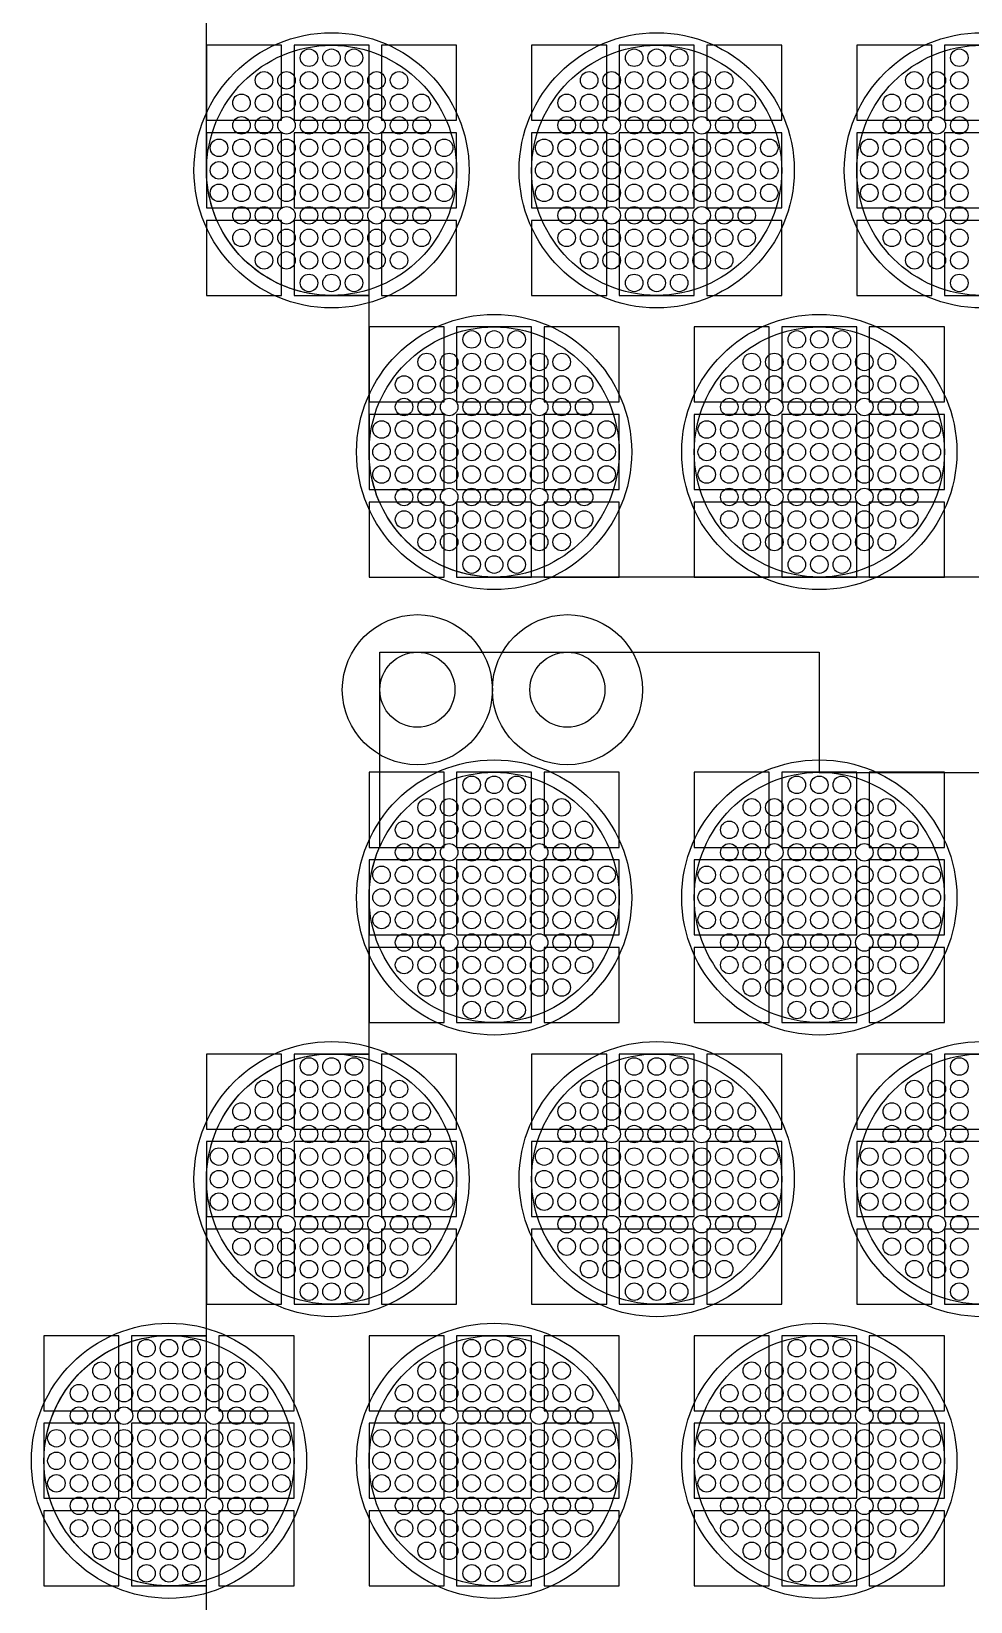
# Model space of a CAD drawing. Extents: x -49 to 54, y -38 to 38.
# Drawn here: x -43.96 to -40.21, y -5.28 to 1 of the extents above; entities that cross this region are included whole.
import ezdxf

# ---------------------------------------------------------------- set-up
doc = ezdxf.new("R2010")
doc.units = 0
for name, color, linetype in [('ADHESIVE_VIA_OPENINGS', 30, 'CONTINUOUS'), ('BACK_LAYER', 5, 'CONTINUOUS'), ('COND_LAYER_LOWER_ELECTRODE', 6, 'CONTINUOUS'), ('CONDUCTIVE_LAYER_BACK_LAYER', 2, 'CONTINUOUS'), ('EMITTER', 3, 'CONTINUOUS'), ('LOWER_ELECTRODE', 1, 'CONTINUOUS'), ('SUBSTRATE_VIA', 4, 'CONTINUOUS')]:
    doc.layers.add(name, color=color, linetype=linetype)

msp = doc.modelspace()

# ---------------------------------------------------------------- linework, layer by layer
at = {"layer": 'ADHESIVE_VIA_OPENINGS'}
for centre in [(-42.4209, -1.6308), (-41.8209, -1.6308)]:
    msp.add_circle(centre, 0.3, dxfattribs=at)
at = {"layer": 'BACK_LAYER'}
for points in [[(-43.2639, 0.6451), (-42.9639, 0.6451), (-42.9639, 0.9451), (-43.2639, 0.9451)], [(-42.9139, 0.6451), (-42.6139, 0.6451), (-42.6139, 0.9451), (-42.9139, 0.9451)], [(-42.5639, 0.6451), (-42.2639, 0.6451), (-42.2639, 0.9451), (-42.5639, 0.9451)], [(-41.9639, 0.6451), (-41.6639, 0.6451), (-41.6639, 0.9451), (-41.9639, 0.9451)], [(-41.6139, 0.6451), (-41.3139, 0.6451), (-41.3139, 0.9451), (-41.6139, 0.9451)], [(-41.2639, 0.6451), (-40.9639, 0.6451), (-40.9639, 0.9451), (-41.2639, 0.9451)], [(-40.6639, 0.6451), (-40.3639, 0.6451), (-40.3639, 0.9451), (-40.6639, 0.9451)], [(-40.3139, 0.6451), (-40.0139, 0.6451), (-40.0139, 0.9451), (-40.3139, 0.9451)], [(-43.2639, 0.2951), (-42.9639, 0.2951), (-42.9639, 0.5951), (-43.2639, 0.5951)], [(-42.9139, 0.2951), (-42.6139, 0.2951), (-42.6139, 0.5951), (-42.9139, 0.5951)], [(-42.5639, 0.2951), (-42.2639, 0.2951), (-42.2639, 0.5951), (-42.5639, 0.5951)], [(-41.9639, 0.2951), (-41.6639, 0.2951), (-41.6639, 0.5951), (-41.9639, 0.5951)], [(-41.6139, 0.2951), (-41.3139, 0.2951), (-41.3139, 0.5951), (-41.6139, 0.5951)], [(-41.2639, 0.2951), (-40.9639, 0.2951), (-40.9639, 0.5951), (-41.2639, 0.5951)], [(-40.6639, 0.2951), (-40.3639, 0.2951), (-40.3639, 0.5951), (-40.6639, 0.5951)], [(-40.3139, 0.2951), (-40.0139, 0.2951), (-40.0139, 0.5951), (-40.3139, 0.5951)], [(-43.2639, -0.0549), (-42.9639, -0.0549), (-42.9639, 0.2451), (-43.2639, 0.2451)], [(-42.9139, -0.0549), (-42.6139, -0.0549), (-42.6139, 0.2451), (-42.9139, 0.2451)], [(-42.5639, -0.0549), (-42.2639, -0.0549), (-42.2639, 0.2451), (-42.5639, 0.2451)], [(-41.9639, -0.0549), (-41.6639, -0.0549), (-41.6639, 0.2451), (-41.9639, 0.2451)], [(-41.6139, -0.0549), (-41.3139, -0.0549), (-41.3139, 0.2451), (-41.6139, 0.2451)], [(-41.2639, -0.0549), (-40.9639, -0.0549), (-40.9639, 0.2451), (-41.2639, 0.2451)], [(-40.6639, -0.0549), (-40.3639, -0.0549), (-40.3639, 0.2451), (-40.6639, 0.2451)], [(-40.3139, -0.0549), (-40.0139, -0.0549), (-40.0139, 0.2451), (-40.3139, 0.2451)], [(-42.6139, -0.4807), (-42.3139, -0.4807), (-42.3139, -0.1807), (-42.6139, -0.1807)], [(-42.2639, -0.4807), (-41.9639, -0.4807), (-41.9639, -0.1807), (-42.2639, -0.1807)], [(-41.9139, -0.4807), (-41.6139, -0.4807), (-41.6139, -0.1807), (-41.9139, -0.1807)], [(-41.3139, -0.4807), (-41.0139, -0.4807), (-41.0139, -0.1807), (-41.3139, -0.1807)], [(-40.9639, -0.4807), (-40.6639, -0.4807), (-40.6639, -0.1807), (-40.9639, -0.1807)], [(-40.6139, -0.4807), (-40.3139, -0.4807), (-40.3139, -0.1807), (-40.6139, -0.1807)], [(-42.6139, -0.8307), (-42.3139, -0.8307), (-42.3139, -0.5307), (-42.6139, -0.5307)], [(-42.2639, -0.8307), (-41.9639, -0.8307), (-41.9639, -0.5307), (-42.2639, -0.5307)], [(-41.9139, -0.8307), (-41.6139, -0.8307), (-41.6139, -0.5307), (-41.9139, -0.5307)], [(-41.3139, -0.8307), (-41.0139, -0.8307), (-41.0139, -0.5307), (-41.3139, -0.5307)], [(-40.9639, -0.8307), (-40.6639, -0.8307), (-40.6639, -0.5307), (-40.9639, -0.5307)], [(-40.6139, -0.8307), (-40.3139, -0.8307), (-40.3139, -0.5307), (-40.6139, -0.5307)], [(-42.6139, -1.1807), (-42.3139, -1.1807), (-42.3139, -0.8807), (-42.6139, -0.8807)], [(-42.2639, -1.1807), (-41.9639, -1.1807), (-41.9639, -0.8807), (-42.2639, -0.8807)], [(-41.9139, -1.1807), (-41.6139, -1.1807), (-41.6139, -0.8807), (-41.9139, -0.8807)], [(-41.3139, -1.1807), (-41.0139, -1.1807), (-41.0139, -0.8807), (-41.3139, -0.8807)], [(-40.9639, -1.1807), (-40.6639, -1.1807), (-40.6639, -0.8807), (-40.9639, -0.8807)], [(-40.6139, -1.1807), (-40.3139, -1.1807), (-40.3139, -0.8807), (-40.6139, -0.8807)], [(-42.6139, -2.2611), (-42.3139, -2.2611), (-42.3139, -1.9611), (-42.6139, -1.9611)], [(-42.2639, -2.2611), (-41.9639, -2.2611), (-41.9639, -1.9611), (-42.2639, -1.9611)], [(-41.9139, -2.2611), (-41.6139, -2.2611), (-41.6139, -1.9611), (-41.9139, -1.9611)], [(-41.3139, -2.2611), (-41.0139, -2.2611), (-41.0139, -1.9611), (-41.3139, -1.9611)], [(-40.9639, -2.2611), (-40.6639, -2.2611), (-40.6639, -1.9611), (-40.9639, -1.9611)], [(-40.6139, -2.2611), (-40.3139, -2.2611), (-40.3139, -1.9611), (-40.6139, -1.9611)], [(-42.6139, -2.6111), (-42.3139, -2.6111), (-42.3139, -2.3111), (-42.6139, -2.3111)], [(-42.2639, -2.6111), (-41.9639, -2.6111), (-41.9639, -2.3111), (-42.2639, -2.3111)], [(-41.9139, -2.6111), (-41.6139, -2.6111), (-41.6139, -2.3111), (-41.9139, -2.3111)], [(-41.3139, -2.6111), (-41.0139, -2.6111), (-41.0139, -2.3111), (-41.3139, -2.3111)], [(-40.9639, -2.6111), (-40.6639, -2.6111), (-40.6639, -2.3111), (-40.9639, -2.3111)], [(-40.6139, -2.6111), (-40.3139, -2.6111), (-40.3139, -2.3111), (-40.6139, -2.3111)], [(-42.6139, -2.9611), (-42.3139, -2.9611), (-42.3139, -2.6611), (-42.6139, -2.6611)], [(-42.2639, -2.9611), (-41.9639, -2.9611), (-41.9639, -2.6611), (-42.2639, -2.6611)], [(-41.9139, -2.9611), (-41.6139, -2.9611), (-41.6139, -2.6611), (-41.9139, -2.6611)], [(-41.3139, -2.9611), (-41.0139, -2.9611), (-41.0139, -2.6611), (-41.3139, -2.6611)], [(-40.9639, -2.9611), (-40.6639, -2.9611), (-40.6639, -2.6611), (-40.9639, -2.6611)], [(-40.6139, -2.9611), (-40.3139, -2.9611), (-40.3139, -2.6611), (-40.6139, -2.6611)], [(-43.2639, -3.387), (-42.9639, -3.387), (-42.9639, -3.087), (-43.2639, -3.087)], [(-42.9139, -3.387), (-42.6139, -3.387), (-42.6139, -3.087), (-42.9139, -3.087)], [(-42.5639, -3.387), (-42.2639, -3.387), (-42.2639, -3.087), (-42.5639, -3.087)], [(-41.9639, -3.387), (-41.6639, -3.387), (-41.6639, -3.087), (-41.9639, -3.087)], [(-41.6139, -3.387), (-41.3139, -3.387), (-41.3139, -3.087), (-41.6139, -3.087)], [(-41.2639, -3.387), (-40.9639, -3.387), (-40.9639, -3.087), (-41.2639, -3.087)], [(-40.6639, -3.387), (-40.3639, -3.387), (-40.3639, -3.087), (-40.6639, -3.087)], [(-40.3139, -3.387), (-40.0139, -3.387), (-40.0139, -3.087), (-40.3139, -3.087)], [(-43.2639, -3.737), (-42.9639, -3.737), (-42.9639, -3.437), (-43.2639, -3.437)], [(-42.9139, -3.737), (-42.6139, -3.737), (-42.6139, -3.437), (-42.9139, -3.437)], [(-42.5639, -3.737), (-42.2639, -3.737), (-42.2639, -3.437), (-42.5639, -3.437)], [(-41.9639, -3.737), (-41.6639, -3.737), (-41.6639, -3.437), (-41.9639, -3.437)], [(-41.6139, -3.737), (-41.3139, -3.737), (-41.3139, -3.437), (-41.6139, -3.437)], [(-41.2639, -3.737), (-40.9639, -3.737), (-40.9639, -3.437), (-41.2639, -3.437)], [(-40.6639, -3.737), (-40.3639, -3.737), (-40.3639, -3.437), (-40.6639, -3.437)], [(-40.3139, -3.737), (-40.0139, -3.737), (-40.0139, -3.437), (-40.3139, -3.437)], [(-43.2639, -4.087), (-42.9639, -4.087), (-42.9639, -3.787), (-43.2639, -3.787)], [(-42.9139, -4.087), (-42.6139, -4.087), (-42.6139, -3.787), (-42.9139, -3.787)], [(-42.5639, -4.087), (-42.2639, -4.087), (-42.2639, -3.787), (-42.5639, -3.787)], [(-41.9639, -4.087), (-41.6639, -4.087), (-41.6639, -3.787), (-41.9639, -3.787)], [(-41.6139, -4.087), (-41.3139, -4.087), (-41.3139, -3.787), (-41.6139, -3.787)], [(-41.2639, -4.087), (-40.9639, -4.087), (-40.9639, -3.787), (-41.2639, -3.787)], [(-40.6639, -4.087), (-40.3639, -4.087), (-40.3639, -3.787), (-40.6639, -3.787)], [(-40.3139, -4.087), (-40.0139, -4.087), (-40.0139, -3.787), (-40.3139, -3.787)], [(-43.9139, -4.5128), (-43.6139, -4.5128), (-43.6139, -4.2128), (-43.9139, -4.2128)], [(-43.5639, -4.5128), (-43.2639, -4.5128), (-43.2639, -4.2128), (-43.5639, -4.2128)], [(-43.2139, -4.5128), (-42.9139, -4.5128), (-42.9139, -4.2128), (-43.2139, -4.2128)], [(-42.6139, -4.5128), (-42.3139, -4.5128), (-42.3139, -4.2128), (-42.6139, -4.2128)], [(-42.2639, -4.5128), (-41.9639, -4.5128), (-41.9639, -4.2128), (-42.2639, -4.2128)], [(-41.9139, -4.5128), (-41.6139, -4.5128), (-41.6139, -4.2128), (-41.9139, -4.2128)], [(-41.3139, -4.5128), (-41.0139, -4.5128), (-41.0139, -4.2128), (-41.3139, -4.2128)], [(-40.9639, -4.5128), (-40.6639, -4.5128), (-40.6639, -4.2128), (-40.9639, -4.2128)], [(-40.6139, -4.5128), (-40.3139, -4.5128), (-40.3139, -4.2128), (-40.6139, -4.2128)], [(-43.9139, -4.8628), (-43.6139, -4.8628), (-43.6139, -4.5628), (-43.9139, -4.5628)], [(-43.5639, -4.8628), (-43.2639, -4.8628), (-43.2639, -4.5628), (-43.5639, -4.5628)], [(-43.2139, -4.8628), (-42.9139, -4.8628), (-42.9139, -4.5628), (-43.2139, -4.5628)], [(-42.6139, -4.8628), (-42.3139, -4.8628), (-42.3139, -4.5628), (-42.6139, -4.5628)], [(-42.2639, -4.8628), (-41.9639, -4.8628), (-41.9639, -4.5628), (-42.2639, -4.5628)], [(-41.9139, -4.8628), (-41.6139, -4.8628), (-41.6139, -4.5628), (-41.9139, -4.5628)], [(-41.3139, -4.8628), (-41.0139, -4.8628), (-41.0139, -4.5628), (-41.3139, -4.5628)], [(-40.9639, -4.8628), (-40.6639, -4.8628), (-40.6639, -4.5628), (-40.9639, -4.5628)], [(-40.6139, -4.8628), (-40.3139, -4.8628), (-40.3139, -4.5628), (-40.6139, -4.5628)], [(-43.9139, -5.2128), (-43.6139, -5.2128), (-43.6139, -4.9128), (-43.9139, -4.9128)], [(-43.5639, -5.2128), (-43.2639, -5.2128), (-43.2639, -4.9128), (-43.5639, -4.9128)], [(-43.2139, -5.2128), (-42.9139, -5.2128), (-42.9139, -4.9128), (-43.2139, -4.9128)], [(-42.6139, -5.2128), (-42.3139, -5.2128), (-42.3139, -4.9128), (-42.6139, -4.9128)], [(-42.2639, -5.2128), (-41.9639, -5.2128), (-41.9639, -4.9128), (-42.2639, -4.9128)], [(-41.9139, -5.2128), (-41.6139, -5.2128), (-41.6139, -4.9128), (-41.9139, -4.9128)], [(-41.3139, -5.2128), (-41.0139, -5.2128), (-41.0139, -4.9128), (-41.3139, -4.9128)], [(-40.9639, -5.2128), (-40.6639, -5.2128), (-40.6639, -4.9128), (-40.9639, -4.9128)], [(-40.6139, -5.2128), (-40.3139, -5.2128), (-40.3139, -4.9128), (-40.6139, -4.9128)]]:
    msp.add_lwpolyline(points, close=True, dxfattribs=at)
at = {"layer": 'COND_LAYER_LOWER_ELECTRODE'}
for centre in [(-42.7639, 0.4451), (-41.4639, 0.4451), (-40.1639, 0.4451), (-42.1139, -0.6807), (-40.8139, -0.6807), (-42.1139, -2.4611), (-40.8139, -2.4611), (-42.7639, -3.587), (-41.4639, -3.587), (-40.1639, -3.587), (-43.4139, -4.7128), (-42.1139, -4.7128), (-40.8139, -4.7128)]:
    msp.add_circle(centre, 0.55, dxfattribs=at)
at = {"layer": 'CONDUCTIVE_LAYER_BACK_LAYER'}
for points in [[(-39.504, -1.1806), (-42.1239, -1.1806), (-42.1437, -1.1798), (-42.1636, -1.1783), (-42.1833, -1.1759), (-42.2029, -1.1728), (-42.2224, -1.1688), (-42.2417, -1.1641), (-42.2609, -1.1587), (-42.2797, -1.1524), (-42.2984, -1.1455), (-42.3167, -1.1378), (-42.3347, -1.1294), (-42.3524, -1.1202), (-42.3697, -1.1104), (-42.3865, -1.0999), (-42.403, -1.0887), (-42.419, -1.0769), (-42.4345, -1.0645), (-42.4495, -1.0514), (-42.464, -1.0378), (-42.4779, -1.0236), (-42.4912, -1.0088), (-42.504, -0.9936), (-42.5161, -0.9778), (-42.5276, -0.9616), (-42.5384, -0.9449), (-42.5486, -0.9279), (-42.5581, -0.9104), (-42.5669, -0.8925), (-42.5749, -0.8744), (-42.5823, -0.8559), (-42.5888, -0.8371), (-42.5947, -0.8181), (-42.5998, -0.7989), (-42.6041, -0.7795), (-42.6076, -0.7599), (-42.6104, -0.7402), (-42.6124, -0.7205), (-42.6135, -0.7006), (-42.6139, -0.6807), (-42.6139, -0.0548), (-42.7739, -0.0548), (-42.7937, -0.054), (-42.8136, -0.0524), (-42.8333, -0.0501), (-42.8529, -0.0469), (-42.8724, -0.043), (-42.8917, -0.0383), (-42.9109, -0.0328), (-42.9297, -0.0266), (-42.9484, -0.0196), (-42.9667, -0.0119), (-42.9847, -0.0035), (-43.0024, 0.0056), (-43.0197, 0.0154), (-43.0365, 0.0259), (-43.053, 0.0371), (-43.069, 0.0489), (-43.0845, 0.0614), (-43.0995, 0.0744), (-43.114, 0.088), (-43.1279, 0.1022), (-43.1412, 0.117), (-43.154, 0.1322), (-43.1661, 0.148), (-43.1776, 0.1642), (-43.1884, 0.1809), (-43.1986, 0.198), (-43.2081, 0.2154), (-43.2169, 0.2333), (-43.2249, 0.2515), (-43.2323, 0.2699), (-43.2388, 0.2887), (-43.2447, 0.3077), (-43.2498, 0.3269), (-43.2541, 0.3463), (-43.2576, 0.3659), (-43.2604, 0.3856), (-43.2624, 0.4054), (-43.2635, 0.4252), (-43.2639, 0.4451), (-43.2639, 1.071)], [(-43.2639, -5.8386), (-43.2639, -5.2127), (-43.4239, -5.2127), (-43.4437, -5.2119), (-43.4636, -5.2103), (-43.4833, -5.208), (-43.5029, -5.2048), (-43.5224, -5.2009), (-43.5417, -5.1962), (-43.5609, -5.1907), (-43.5797, -5.1845), (-43.5984, -5.1775), (-43.6167, -5.1698), (-43.6347, -5.1614), (-43.6524, -5.1523), (-43.6697, -5.1424), (-43.6865, -5.1319), (-43.703, -5.1208), (-43.719, -5.109), (-43.7345, -5.0965), (-43.7495, -5.0835), (-43.764, -5.0698), (-43.7779, -5.0556), (-43.7912, -5.0409), (-43.804, -5.0256), (-43.8161, -5.0099), (-43.8276, -4.9937), (-43.8384, -4.977), (-43.8486, -4.9599), (-43.8581, -4.9424), (-43.8669, -4.9246), (-43.8749, -4.9064), (-43.8823, -4.8879), (-43.8888, -4.8692), (-43.8947, -4.8502), (-43.8998, -4.831), (-43.9041, -4.8116), (-43.9076, -4.792), (-43.9104, -4.7723), (-43.9124, -4.7525), (-43.9135, -4.7327), (-43.9139, -4.7128), (-43.9135, -4.6929), (-43.9124, -4.6731), (-43.9104, -4.6533), (-43.9076, -4.6336), (-43.9041, -4.614), (-43.8998, -4.5946), (-43.8947, -4.5754), (-43.8888, -4.5564), (-43.8823, -4.5376), (-43.8749, -4.5192), (-43.8669, -4.501), (-43.8581, -4.4831), (-43.8486, -4.4657), (-43.8384, -4.4486), (-43.8276, -4.4319), (-43.8161, -4.4157), (-43.804, -4.3999), (-43.7912, -4.3847), (-43.7779, -4.3699), (-43.764, -4.3557), (-43.7495, -4.3421), (-43.7345, -4.3291), (-43.719, -4.3166), (-43.703, -4.3048), (-43.6865, -4.2936), (-43.6697, -4.2831), (-43.6524, -4.2733), (-43.6347, -4.2642), (-43.6167, -4.2557), (-43.5984, -4.248), (-43.5797, -4.2411), (-43.5609, -4.2349), (-43.5417, -4.2294), (-43.5224, -4.2247), (-43.5029, -4.2208), (-43.4833, -4.2176), (-43.4636, -4.2153), (-43.4437, -4.2137), (-43.4239, -4.2129), (-43.2639, -4.2129), (-43.2639, -3.587), (-43.2635, -3.5671), (-43.2624, -3.5472), (-43.2604, -3.5274), (-43.2576, -3.5078), (-43.2541, -3.4882), (-43.2498, -3.4688), (-43.2447, -3.4496), (-43.2388, -3.4306), (-43.2323, -3.4118), (-43.2249, -3.3933), (-43.2169, -3.3751), (-43.2081, -3.3573), (-43.1986, -3.3398), (-43.1884, -3.3227), (-43.1776, -3.3061), (-43.1661, -3.2899), (-43.154, -3.2741), (-43.1412, -3.2588), (-43.1279, -3.2441), (-43.114, -3.2299), (-43.0995, -3.2163), (-43.0845, -3.2032), (-43.069, -3.1908), (-43.053, -3.179), (-43.0365, -3.1678), (-43.0197, -3.1573), (-43.0024, -3.1475), (-42.9847, -3.1383), (-42.9667, -3.1299), (-42.9484, -3.1222), (-42.9297, -3.1152), (-42.9109, -3.109), (-42.8917, -3.1036), (-42.8724, -3.0989), (-42.8529, -3.0949), (-42.8333, -3.0918), (-42.8136, -3.0894), (-42.7937, -3.0878), (-42.7739, -3.0871), (-42.6139, -3.0871), (-42.6139, -2.4611), (-42.6135, -2.4412), (-42.6124, -2.4214), (-42.6104, -2.4016), (-42.6076, -2.3819), (-42.6041, -2.3624), (-42.5998, -2.3429), (-42.5947, -2.3237), (-42.5888, -2.3047), (-42.5823, -2.286), (-42.5749, -2.2675), (-42.5709, -2.2583), (-42.5709, -1.4808), (-40.8139, -1.4808), (-40.8139, -1.9612), (-39.504, -1.9612)]]:
    msp.add_lwpolyline(points, dxfattribs=at)
at = {"layer": 'EMITTER'}
for centre in [(-42.7639, 0.4451), (-41.4639, 0.4451), (-40.1639, 0.4451), (-42.1139, -0.6807), (-40.8139, -0.6807), (-42.1139, -2.4611), (-40.8139, -2.4611), (-42.7639, -3.587), (-41.4639, -3.587), (-40.1639, -3.587), (-43.4139, -4.7128), (-42.1139, -4.7128), (-40.8139, -4.7128)]:
    msp.add_circle(centre, 0.5, dxfattribs=at)
at = {"layer": 'LOWER_ELECTRODE'}
for centre in [(-42.8539, 0.8951), (-42.7639, 0.8951), (-42.6739, 0.8951), (-41.5539, 0.8951), (-41.4639, 0.8951), (-41.3739, 0.8951), (-40.2539, 0.8951), (-43.0339, 0.8051), (-42.9439, 0.8051), (-42.8539, 0.8051), (-42.7639, 0.8051), (-42.6739, 0.8051), (-42.5839, 0.8051), (-42.4939, 0.8051), (-41.7339, 0.8051), (-41.6439, 0.8051), (-41.5539, 0.8051), (-41.4639, 0.8051), (-41.3739, 0.8051), (-41.2839, 0.8051), (-41.1939, 0.8051), (-40.4339, 0.8051), (-40.3439, 0.8051), (-40.2539, 0.8051), (-43.1239, 0.7151), (-43.0339, 0.7151), (-42.9439, 0.7151), (-42.8539, 0.7151), (-42.7639, 0.7151), (-42.6739, 0.7151), (-42.5839, 0.7151), (-42.4939, 0.7151), (-42.4039, 0.7151), (-41.8239, 0.7151), (-41.7339, 0.7151), (-41.6439, 0.7151), (-41.5539, 0.7151), (-41.4639, 0.7151), (-41.3739, 0.7151), (-41.2839, 0.7151), (-41.1939, 0.7151), (-41.1039, 0.7151), (-40.5239, 0.7151), (-40.4339, 0.7151), (-40.3439, 0.7151), (-40.2539, 0.7151), (-43.1239, 0.6251), (-43.0339, 0.6251), (-42.9439, 0.6251), (-42.8539, 0.6251), (-42.7639, 0.6251), (-42.6739, 0.6251), (-42.5839, 0.6251), (-42.4939, 0.6251), (-42.4039, 0.6251), (-41.8239, 0.6251), (-41.7339, 0.6251), (-41.6439, 0.6251), (-41.5539, 0.6251), (-41.4639, 0.6251), (-41.3739, 0.6251), (-41.2839, 0.6251), (-41.1939, 0.6251), (-41.1039, 0.6251), (-40.5239, 0.6251), (-40.4339, 0.6251), (-40.3439, 0.6251), (-40.2539, 0.6251), (-43.2139, 0.5351), (-43.1239, 0.5351), (-43.0339, 0.5351), (-42.9439, 0.5351), (-42.8539, 0.5351), (-42.7639, 0.5351), (-42.6739, 0.5351), (-42.5839, 0.5351), (-42.4939, 0.5351), (-42.4039, 0.5351), (-42.3139, 0.5351), (-41.9139, 0.5351), (-41.8239, 0.5351), (-41.7339, 0.5351), (-41.6439, 0.5351), (-41.5539, 0.5351), (-41.4639, 0.5351), (-41.3739, 0.5351), (-41.2839, 0.5351), (-41.1939, 0.5351), (-41.1039, 0.5351), (-41.0139, 0.5351), (-40.6139, 0.5351), (-40.5239, 0.5351), (-40.4339, 0.5351), (-40.3439, 0.5351), (-40.2539, 0.5351), (-43.2139, 0.4451), (-43.1239, 0.4451), (-43.0339, 0.4451), (-42.9439, 0.4451), (-42.8539, 0.4451), (-42.7639, 0.4451), (-42.6739, 0.4451), (-42.5839, 0.4451), (-42.4939, 0.4451), (-42.4039, 0.4451), (-42.3139, 0.4451), (-41.9139, 0.4451), (-41.8239, 0.4451), (-41.7339, 0.4451), (-41.6439, 0.4451), (-41.5539, 0.4451), (-41.4639, 0.4451), (-41.3739, 0.4451), (-41.2839, 0.4451), (-41.1939, 0.4451), (-41.1039, 0.4451), (-41.0139, 0.4451), (-40.6139, 0.4451), (-40.5239, 0.4451), (-40.4339, 0.4451), (-40.3439, 0.4451), (-40.2539, 0.4451), (-43.2139, 0.3551), (-43.1239, 0.3551), (-43.0339, 0.3551), (-42.9439, 0.3551), (-42.8539, 0.3551), (-42.7639, 0.3551), (-42.6739, 0.3551), (-42.5839, 0.3551), (-42.4939, 0.3551), (-42.4039, 0.3551), (-42.3139, 0.3551), (-41.9139, 0.3551), (-41.8239, 0.3551), (-41.7339, 0.3551), (-41.6439, 0.3551), (-41.5539, 0.3551), (-41.4639, 0.3551), (-41.3739, 0.3551), (-41.2839, 0.3551), (-41.1939, 0.3551), (-41.1039, 0.3551), (-41.0139, 0.3551), (-40.6139, 0.3551), (-40.5239, 0.3551), (-40.4339, 0.3551), (-40.3439, 0.3551), (-40.2539, 0.3551), (-43.1239, 0.2651), (-43.0339, 0.2651), (-42.9439, 0.2651), (-42.8539, 0.2651), (-42.7639, 0.2651), (-42.6739, 0.2651), (-42.5839, 0.2651), (-42.4939, 0.2651), (-42.4039, 0.2651), (-41.8239, 0.2651), (-41.7339, 0.2651), (-41.6439, 0.2651), (-41.5539, 0.2651), (-41.4639, 0.2651), (-41.3739, 0.2651), (-41.2839, 0.2651), (-41.1939, 0.2651), (-41.1039, 0.2651), (-40.5239, 0.2651), (-40.4339, 0.2651), (-40.3439, 0.2651), (-40.2539, 0.2651), (-43.1239, 0.1751), (-43.0339, 0.1751), (-42.9439, 0.1751), (-42.8539, 0.1751), (-42.7639, 0.1751), (-42.6739, 0.1751), (-42.5839, 0.1751), (-42.4939, 0.1751), (-42.4039, 0.1751), (-41.8239, 0.1751), (-41.7339, 0.1751), (-41.6439, 0.1751), (-41.5539, 0.1751), (-41.4639, 0.1751), (-41.3739, 0.1751), (-41.2839, 0.1751), (-41.1939, 0.1751), (-41.1039, 0.1751), (-40.5239, 0.1751), (-40.4339, 0.1751), (-40.3439, 0.1751), (-40.2539, 0.1751), (-43.0339, 0.0851), (-42.9439, 0.0851), (-42.8539, 0.0851), (-42.7639, 0.0851), (-42.6739, 0.0851), (-42.5839, 0.0851), (-42.4939, 0.0851), (-41.7339, 0.0851), (-41.6439, 0.0851), (-41.5539, 0.0851), (-41.4639, 0.0851), (-41.3739, 0.0851), (-41.2839, 0.0851), (-41.1939, 0.0851), (-40.4339, 0.0851), (-40.3439, 0.0851), (-40.2539, 0.0851), (-42.8539, -0.0049), (-42.7639, -0.0049), (-42.6739, -0.0049), (-41.5539, -0.0049), (-41.4639, -0.0049), (-41.3739, -0.0049), (-40.2539, -0.0049), (-42.2039, -0.2307), (-42.1139, -0.2307), (-42.0239, -0.2307), (-40.9039, -0.2307), (-40.8139, -0.2307), (-40.7239, -0.2307), (-42.3839, -0.3207), (-42.2939, -0.3207), (-42.2039, -0.3207), (-42.1139, -0.3207), (-42.0239, -0.3207), (-41.9339, -0.3207), (-41.8439, -0.3207), (-41.0839, -0.3207), (-40.9939, -0.3207), (-40.9039, -0.3207), (-40.8139, -0.3207), (-40.7239, -0.3207), (-40.6339, -0.3207), (-40.5439, -0.3207), (-42.4739, -0.4107), (-42.3839, -0.4107), (-42.2939, -0.4107), (-42.2039, -0.4107), (-42.1139, -0.4107), (-42.0239, -0.4107), (-41.9339, -0.4107), (-41.8439, -0.4107), (-41.7539, -0.4107), (-41.1739, -0.4107), (-41.0839, -0.4107), (-40.9939, -0.4107), (-40.9039, -0.4107), (-40.8139, -0.4107), (-40.7239, -0.4107), (-40.6339, -0.4107), (-40.5439, -0.4107), (-40.4539, -0.4107), (-42.4739, -0.5007), (-42.3839, -0.5007), (-42.2939, -0.5007), (-42.2039, -0.5007), (-42.1139, -0.5007), (-42.0239, -0.5007), (-41.9339, -0.5007), (-41.8439, -0.5007), (-41.7539, -0.5007), (-41.1739, -0.5007), (-41.0839, -0.5007), (-40.9939, -0.5007), (-40.9039, -0.5007), (-40.8139, -0.5007), (-40.7239, -0.5007), (-40.6339, -0.5007), (-40.5439, -0.5007), (-40.4539, -0.5007), (-42.5639, -0.5907), (-42.4739, -0.5907), (-42.3839, -0.5907), (-42.2939, -0.5907), (-42.2039, -0.5907), (-42.1139, -0.5907), (-42.0239, -0.5907), (-41.9339, -0.5907), (-41.8439, -0.5907), (-41.7539, -0.5907), (-41.6639, -0.5907), (-41.2639, -0.5907), (-41.1739, -0.5907), (-41.0839, -0.5907), (-40.9939, -0.5907), (-40.9039, -0.5907), (-40.8139, -0.5907), (-40.7239, -0.5907), (-40.6339, -0.5907), (-40.5439, -0.5907), (-40.4539, -0.5907), (-40.3639, -0.5907), (-42.5639, -0.6807), (-42.4739, -0.6807), (-42.3839, -0.6807), (-42.2939, -0.6807), (-42.2039, -0.6807), (-42.1139, -0.6807), (-42.0239, -0.6807), (-41.9339, -0.6807), (-41.8439, -0.6807), (-41.7539, -0.6807), (-41.6639, -0.6807), (-41.2639, -0.6807), (-41.1739, -0.6807), (-41.0839, -0.6807), (-40.9939, -0.6807), (-40.9039, -0.6807), (-40.8139, -0.6807), (-40.7239, -0.6807), (-40.6339, -0.6807), (-40.5439, -0.6807), (-40.4539, -0.6807), (-40.3639, -0.6807), (-42.5639, -0.7707), (-42.4739, -0.7707), (-42.3839, -0.7707), (-42.2939, -0.7707), (-42.2039, -0.7707), (-42.1139, -0.7707), (-42.0239, -0.7707), (-41.9339, -0.7707), (-41.8439, -0.7707), (-41.7539, -0.7707), (-41.6639, -0.7707), (-41.2639, -0.7707), (-41.1739, -0.7707), (-41.0839, -0.7707), (-40.9939, -0.7707), (-40.9039, -0.7707), (-40.8139, -0.7707), (-40.7239, -0.7707), (-40.6339, -0.7707), (-40.5439, -0.7707), (-40.4539, -0.7707), (-40.3639, -0.7707), (-42.4739, -0.8607), (-42.3839, -0.8607), (-42.2939, -0.8607), (-42.2039, -0.8607), (-42.1139, -0.8607), (-42.0239, -0.8607), (-41.9339, -0.8607), (-41.8439, -0.8607), (-41.7539, -0.8607), (-41.1739, -0.8607), (-41.0839, -0.8607), (-40.9939, -0.8607), (-40.9039, -0.8607), (-40.8139, -0.8607), (-40.7239, -0.8607), (-40.6339, -0.8607), (-40.5439, -0.8607), (-40.4539, -0.8607), (-42.4739, -0.9507), (-42.3839, -0.9507), (-42.2939, -0.9507), (-42.2039, -0.9507), (-42.1139, -0.9507), (-42.0239, -0.9507), (-41.9339, -0.9507), (-41.8439, -0.9507), (-41.7539, -0.9507), (-41.1739, -0.9507), (-41.0839, -0.9507), (-40.9939, -0.9507), (-40.9039, -0.9507), (-40.8139, -0.9507), (-40.7239, -0.9507), (-40.6339, -0.9507), (-40.5439, -0.9507), (-40.4539, -0.9507), (-42.3839, -1.0407), (-42.2939, -1.0407), (-42.2039, -1.0407), (-42.1139, -1.0407), (-42.0239, -1.0407), (-41.9339, -1.0407), (-41.8439, -1.0407), (-41.0839, -1.0407), (-40.9939, -1.0407), (-40.9039, -1.0407), (-40.8139, -1.0407), (-40.7239, -1.0407), (-40.6339, -1.0407), (-40.5439, -1.0407), (-42.2039, -1.1307), (-42.1139, -1.1307), (-42.0239, -1.1307), (-40.9039, -1.1307), (-40.8139, -1.1307), (-40.7239, -1.1307), (-42.2039, -2.0111), (-42.1139, -2.0111), (-42.0239, -2.0111), (-40.9039, -2.0111), (-40.8139, -2.0111), (-40.7239, -2.0111), (-42.3839, -2.1011), (-42.2939, -2.1011), (-42.2039, -2.1011), (-42.1139, -2.1011), (-42.0239, -2.1011), (-41.9339, -2.1011), (-41.8439, -2.1011), (-41.0839, -2.1011), (-40.9939, -2.1011), (-40.9039, -2.1011), (-40.8139, -2.1011), (-40.7239, -2.1011), (-40.6339, -2.1011), (-40.5439, -2.1011), (-42.4739, -2.1911), (-42.3839, -2.1911), (-42.2939, -2.1911), (-42.2039, -2.1911), (-42.1139, -2.1911), (-42.0239, -2.1911), (-41.9339, -2.1911), (-41.8439, -2.1911), (-41.7539, -2.1911), (-41.1739, -2.1911), (-41.0839, -2.1911), (-40.9939, -2.1911), (-40.9039, -2.1911), (-40.8139, -2.1911), (-40.7239, -2.1911), (-40.6339, -2.1911), (-40.5439, -2.1911), (-40.4539, -2.1911), (-42.4739, -2.2811), (-42.3839, -2.2811), (-42.2939, -2.2811), (-42.2039, -2.2811), (-42.1139, -2.2811), (-42.0239, -2.2811), (-41.9339, -2.2811), (-41.8439, -2.2811), (-41.7539, -2.2811), (-41.1739, -2.2811), (-41.0839, -2.2811), (-40.9939, -2.2811), (-40.9039, -2.2811), (-40.8139, -2.2811), (-40.7239, -2.2811), (-40.6339, -2.2811), (-40.5439, -2.2811), (-40.4539, -2.2811), (-42.5639, -2.3711), (-42.4739, -2.3711), (-42.3839, -2.3711), (-42.2939, -2.3711), (-42.2039, -2.3711), (-42.1139, -2.3711), (-42.0239, -2.3711), (-41.9339, -2.3711), (-41.8439, -2.3711), (-41.7539, -2.3711), (-41.6639, -2.3711), (-41.2639, -2.3711), (-41.1739, -2.3711), (-41.0839, -2.3711), (-40.9939, -2.3711), (-40.9039, -2.3711), (-40.8139, -2.3711), (-40.7239, -2.3711), (-40.6339, -2.3711), (-40.5439, -2.3711), (-40.4539, -2.3711), (-40.3639, -2.3711), (-42.5639, -2.4611), (-42.4739, -2.4611), (-42.3839, -2.4611), (-42.2939, -2.4611), (-42.2039, -2.4611), (-42.1139, -2.4611), (-42.0239, -2.4611), (-41.9339, -2.4611), (-41.8439, -2.4611), (-41.7539, -2.4611), (-41.6639, -2.4611), (-41.2639, -2.4611), (-41.1739, -2.4611), (-41.0839, -2.4611), (-40.9939, -2.4611), (-40.9039, -2.4611), (-40.8139, -2.4611), (-40.7239, -2.4611), (-40.6339, -2.4611), (-40.5439, -2.4611), (-40.4539, -2.4611), (-40.3639, -2.4611), (-42.5639, -2.5511), (-42.4739, -2.5511), (-42.3839, -2.5511), (-42.2939, -2.5511), (-42.2039, -2.5511), (-42.1139, -2.5511), (-42.0239, -2.5511), (-41.9339, -2.5511), (-41.8439, -2.5511), (-41.7539, -2.5511), (-41.6639, -2.5511), (-41.2639, -2.5511), (-41.1739, -2.5511), (-41.0839, -2.5511), (-40.9939, -2.5511), (-40.9039, -2.5511), (-40.8139, -2.5511), (-40.7239, -2.5511), (-40.6339, -2.5511), (-40.5439, -2.5511), (-40.4539, -2.5511), (-40.3639, -2.5511), (-42.4739, -2.6411), (-42.3839, -2.6411), (-42.2939, -2.6411), (-42.2039, -2.6411), (-42.1139, -2.6411), (-42.0239, -2.6411), (-41.9339, -2.6411), (-41.8439, -2.6411), (-41.7539, -2.6411), (-41.1739, -2.6411), (-41.0839, -2.6411), (-40.9939, -2.6411), (-40.9039, -2.6411), (-40.8139, -2.6411), (-40.7239, -2.6411), (-40.6339, -2.6411), (-40.5439, -2.6411), (-40.4539, -2.6411), (-42.4739, -2.7311), (-42.3839, -2.7311), (-42.2939, -2.7311), (-42.2039, -2.7311), (-42.1139, -2.7311), (-42.0239, -2.7311), (-41.9339, -2.7311), (-41.8439, -2.7311), (-41.7539, -2.7311), (-41.1739, -2.7311), (-41.0839, -2.7311), (-40.9939, -2.7311), (-40.9039, -2.7311), (-40.8139, -2.7311), (-40.7239, -2.7311), (-40.6339, -2.7311), (-40.5439, -2.7311), (-40.4539, -2.7311), (-42.3839, -2.8211), (-42.2939, -2.8211), (-42.2039, -2.8211), (-42.1139, -2.8211), (-42.0239, -2.8211), (-41.9339, -2.8211), (-41.8439, -2.8211), (-41.0839, -2.8211), (-40.9939, -2.8211), (-40.9039, -2.8211), (-40.8139, -2.8211), (-40.7239, -2.8211), (-40.6339, -2.8211), (-40.5439, -2.8211), (-42.2039, -2.9111), (-42.1139, -2.9111), (-42.0239, -2.9111), (-40.9039, -2.9111), (-40.8139, -2.9111), (-40.7239, -2.9111), (-42.8539, -3.137), (-42.7639, -3.137), (-42.6739, -3.137), (-41.5539, -3.137), (-41.4639, -3.137), (-41.3739, -3.137), (-40.2539, -3.137), (-43.0339, -3.227), (-42.9439, -3.227), (-42.8539, -3.227), (-42.7639, -3.227), (-42.6739, -3.227), (-42.5839, -3.227), (-42.4939, -3.227), (-41.7339, -3.227), (-41.6439, -3.227), (-41.5539, -3.227), (-41.4639, -3.227), (-41.3739, -3.227), (-41.2839, -3.227), (-41.1939, -3.227), (-40.4339, -3.227), (-40.3439, -3.227), (-40.2539, -3.227), (-43.1239, -3.317), (-43.0339, -3.317), (-42.9439, -3.317), (-42.8539, -3.317), (-42.7639, -3.317), (-42.6739, -3.317), (-42.5839, -3.317), (-42.4939, -3.317), (-42.4039, -3.317), (-41.8239, -3.317), (-41.7339, -3.317), (-41.6439, -3.317), (-41.5539, -3.317), (-41.4639, -3.317), (-41.3739, -3.317), (-41.2839, -3.317), (-41.1939, -3.317), (-41.1039, -3.317), (-40.5239, -3.317), (-40.4339, -3.317), (-40.3439, -3.317), (-40.2539, -3.317), (-43.1239, -3.407), (-43.0339, -3.407), (-42.9439, -3.407), (-42.8539, -3.407), (-42.7639, -3.407), (-42.6739, -3.407), (-42.5839, -3.407), (-42.4939, -3.407), (-42.4039, -3.407), (-41.8239, -3.407), (-41.7339, -3.407), (-41.6439, -3.407), (-41.5539, -3.407), (-41.4639, -3.407), (-41.3739, -3.407), (-41.2839, -3.407), (-41.1939, -3.407), (-41.1039, -3.407), (-40.5239, -3.407), (-40.4339, -3.407), (-40.3439, -3.407), (-40.2539, -3.407), (-43.2139, -3.497), (-43.1239, -3.497), (-43.0339, -3.497), (-42.9439, -3.497), (-42.8539, -3.497), (-42.7639, -3.497), (-42.6739, -3.497), (-42.5839, -3.497), (-42.4939, -3.497), (-42.4039, -3.497), (-42.3139, -3.497), (-41.9139, -3.497), (-41.8239, -3.497), (-41.7339, -3.497), (-41.6439, -3.497), (-41.5539, -3.497), (-41.4639, -3.497), (-41.3739, -3.497), (-41.2839, -3.497), (-41.1939, -3.497), (-41.1039, -3.497), (-41.0139, -3.497), (-40.6139, -3.497), (-40.5239, -3.497), (-40.4339, -3.497), (-40.3439, -3.497), (-40.2539, -3.497), (-43.2139, -3.587), (-43.1239, -3.587), (-43.0339, -3.587), (-42.9439, -3.587), (-42.8539, -3.587), (-42.7639, -3.587), (-42.6739, -3.587), (-42.5839, -3.587), (-42.4939, -3.587), (-42.4039, -3.587), (-42.3139, -3.587), (-41.9139, -3.587), (-41.8239, -3.587), (-41.7339, -3.587), (-41.6439, -3.587), (-41.5539, -3.587), (-41.4639, -3.587), (-41.3739, -3.587), (-41.2839, -3.587), (-41.1939, -3.587), (-41.1039, -3.587), (-41.0139, -3.587), (-40.6139, -3.587), (-40.5239, -3.587), (-40.4339, -3.587), (-40.3439, -3.587), (-40.2539, -3.587), (-43.2139, -3.677), (-43.1239, -3.677), (-43.0339, -3.677), (-42.9439, -3.677), (-42.8539, -3.677), (-42.7639, -3.677), (-42.6739, -3.677), (-42.5839, -3.677), (-42.4939, -3.677), (-42.4039, -3.677), (-42.3139, -3.677), (-41.9139, -3.677), (-41.8239, -3.677), (-41.7339, -3.677), (-41.6439, -3.677), (-41.5539, -3.677), (-41.4639, -3.677), (-41.3739, -3.677), (-41.2839, -3.677), (-41.1939, -3.677), (-41.1039, -3.677), (-41.0139, -3.677), (-40.6139, -3.677), (-40.5239, -3.677), (-40.4339, -3.677), (-40.3439, -3.677), (-40.2539, -3.677), (-43.1239, -3.767), (-43.0339, -3.767), (-42.9439, -3.767), (-42.8539, -3.767), (-42.7639, -3.767), (-42.6739, -3.767), (-42.5839, -3.767), (-42.4939, -3.767), (-42.4039, -3.767), (-41.8239, -3.767), (-41.7339, -3.767), (-41.6439, -3.767), (-41.5539, -3.767), (-41.4639, -3.767), (-41.3739, -3.767), (-41.2839, -3.767), (-41.1939, -3.767), (-41.1039, -3.767), (-40.5239, -3.767), (-40.4339, -3.767), (-40.3439, -3.767), (-40.2539, -3.767), (-43.1239, -3.857), (-43.0339, -3.857), (-42.9439, -3.857), (-42.8539, -3.857), (-42.7639, -3.857), (-42.6739, -3.857), (-42.5839, -3.857), (-42.4939, -3.857), (-42.4039, -3.857), (-41.8239, -3.857), (-41.7339, -3.857), (-41.6439, -3.857), (-41.5539, -3.857), (-41.4639, -3.857), (-41.3739, -3.857), (-41.2839, -3.857), (-41.1939, -3.857), (-41.1039, -3.857), (-40.5239, -3.857), (-40.4339, -3.857), (-40.3439, -3.857), (-40.2539, -3.857), (-43.0339, -3.947), (-42.9439, -3.947), (-42.8539, -3.947), (-42.7639, -3.947), (-42.6739, -3.947), (-42.5839, -3.947), (-42.4939, -3.947), (-41.7339, -3.947), (-41.6439, -3.947), (-41.5539, -3.947), (-41.4639, -3.947), (-41.3739, -3.947), (-41.2839, -3.947), (-41.1939, -3.947), (-40.4339, -3.947), (-40.3439, -3.947), (-40.2539, -3.947), (-42.8539, -4.037), (-42.7639, -4.037), (-42.6739, -4.037), (-41.5539, -4.037), (-41.4639, -4.037), (-41.3739, -4.037), (-40.2539, -4.037), (-43.5039, -4.2628), (-43.4139, -4.2628), (-43.3239, -4.2628), (-42.2039, -4.2628), (-42.1139, -4.2628), (-42.0239, -4.2628), (-40.9039, -4.2628), (-40.8139, -4.2628), (-40.7239, -4.2628), (-43.6839, -4.3528), (-43.5939, -4.3528), (-43.5039, -4.3528), (-43.4139, -4.3528), (-43.3239, -4.3528), (-43.2339, -4.3528), (-43.1439, -4.3528), (-42.3839, -4.3528), (-42.2939, -4.3528), (-42.2039, -4.3528), (-42.1139, -4.3528), (-42.0239, -4.3528), (-41.9339, -4.3528), (-41.8439, -4.3528), (-41.0839, -4.3528), (-40.9939, -4.3528), (-40.9039, -4.3528), (-40.8139, -4.3528), (-40.7239, -4.3528), (-40.6339, -4.3528), (-40.5439, -4.3528), (-43.7739, -4.4428), (-43.6839, -4.4428), (-43.5939, -4.4428), (-43.5039, -4.4428), (-43.4139, -4.4428), (-43.3239, -4.4428), (-43.2339, -4.4428), (-43.1439, -4.4428), (-43.0539, -4.4428), (-42.4739, -4.4428), (-42.3839, -4.4428), (-42.2939, -4.4428), (-42.2039, -4.4428), (-42.1139, -4.4428), (-42.0239, -4.4428), (-41.9339, -4.4428), (-41.8439, -4.4428), (-41.7539, -4.4428), (-41.1739, -4.4428), (-41.0839, -4.4428), (-40.9939, -4.4428), (-40.9039, -4.4428), (-40.8139, -4.4428), (-40.7239, -4.4428), (-40.6339, -4.4428), (-40.5439, -4.4428), (-40.4539, -4.4428), (-43.7739, -4.5328), (-43.6839, -4.5328), (-43.5939, -4.5328), (-43.5039, -4.5328), (-43.4139, -4.5328), (-43.3239, -4.5328), (-43.2339, -4.5328), (-43.1439, -4.5328), (-43.0539, -4.5328), (-42.4739, -4.5328), (-42.3839, -4.5328), (-42.2939, -4.5328), (-42.2039, -4.5328), (-42.1139, -4.5328), (-42.0239, -4.5328), (-41.9339, -4.5328), (-41.8439, -4.5328), (-41.7539, -4.5328), (-41.1739, -4.5328), (-41.0839, -4.5328), (-40.9939, -4.5328), (-40.9039, -4.5328), (-40.8139, -4.5328), (-40.7239, -4.5328), (-40.6339, -4.5328), (-40.5439, -4.5328), (-40.4539, -4.5328), (-43.8639, -4.6228), (-43.7739, -4.6228), (-43.6839, -4.6228), (-43.5939, -4.6228), (-43.5039, -4.6228), (-43.4139, -4.6228), (-43.3239, -4.6228), (-43.2339, -4.6228), (-43.1439, -4.6228), (-43.0539, -4.6228), (-42.9639, -4.6228), (-42.5639, -4.6228), (-42.4739, -4.6228), (-42.3839, -4.6228), (-42.2939, -4.6228), (-42.2039, -4.6228), (-42.1139, -4.6228), (-42.0239, -4.6228), (-41.9339, -4.6228), (-41.8439, -4.6228), (-41.7539, -4.6228), (-41.6639, -4.6228), (-41.2639, -4.6228), (-41.1739, -4.6228), (-41.0839, -4.6228), (-40.9939, -4.6228), (-40.9039, -4.6228), (-40.8139, -4.6228), (-40.7239, -4.6228), (-40.6339, -4.6228), (-40.5439, -4.6228), (-40.4539, -4.6228), (-40.3639, -4.6228), (-43.8639, -4.7128), (-43.7739, -4.7128), (-43.6839, -4.7128), (-43.5939, -4.7128), (-43.5039, -4.7128), (-43.4139, -4.7128), (-43.3239, -4.7128), (-43.2339, -4.7128), (-43.1439, -4.7128), (-43.0539, -4.7128), (-42.9639, -4.7128), (-42.5639, -4.7128), (-42.4739, -4.7128), (-42.3839, -4.7128), (-42.2939, -4.7128), (-42.2039, -4.7128), (-42.1139, -4.7128), (-42.0239, -4.7128), (-41.9339, -4.7128), (-41.8439, -4.7128), (-41.7539, -4.7128), (-41.6639, -4.7128), (-41.2639, -4.7128), (-41.1739, -4.7128), (-41.0839, -4.7128), (-40.9939, -4.7128), (-40.9039, -4.7128), (-40.8139, -4.7128), (-40.7239, -4.7128), (-40.6339, -4.7128), (-40.5439, -4.7128), (-40.4539, -4.7128), (-40.3639, -4.7128), (-43.8639, -4.8028), (-43.7739, -4.8028), (-43.6839, -4.8028), (-43.5939, -4.8028), (-43.5039, -4.8028), (-43.4139, -4.8028), (-43.3239, -4.8028), (-43.2339, -4.8028), (-43.1439, -4.8028), (-43.0539, -4.8028), (-42.9639, -4.8028), (-42.5639, -4.8028), (-42.4739, -4.8028), (-42.3839, -4.8028), (-42.2939, -4.8028), (-42.2039, -4.8028), (-42.1139, -4.8028), (-42.0239, -4.8028), (-41.9339, -4.8028), (-41.8439, -4.8028), (-41.7539, -4.8028), (-41.6639, -4.8028), (-41.2639, -4.8028), (-41.1739, -4.8028), (-41.0839, -4.8028), (-40.9939, -4.8028), (-40.9039, -4.8028), (-40.8139, -4.8028), (-40.7239, -4.8028), (-40.6339, -4.8028), (-40.5439, -4.8028), (-40.4539, -4.8028), (-40.3639, -4.8028), (-43.7739, -4.8928), (-43.6839, -4.8928), (-43.5939, -4.8928), (-43.5039, -4.8928), (-43.4139, -4.8928), (-43.3239, -4.8928), (-43.2339, -4.8928), (-43.1439, -4.8928), (-43.0539, -4.8928), (-42.4739, -4.8928), (-42.3839, -4.8928), (-42.2939, -4.8928), (-42.2039, -4.8928), (-42.1139, -4.8928), (-42.0239, -4.8928), (-41.9339, -4.8928), (-41.8439, -4.8928), (-41.7539, -4.8928), (-41.1739, -4.8928), (-41.0839, -4.8928), (-40.9939, -4.8928), (-40.9039, -4.8928), (-40.8139, -4.8928), (-40.7239, -4.8928), (-40.6339, -4.8928), (-40.5439, -4.8928), (-40.4539, -4.8928), (-43.7739, -4.9828), (-43.6839, -4.9828), (-43.5939, -4.9828), (-43.5039, -4.9828), (-43.4139, -4.9828), (-43.3239, -4.9828), (-43.2339, -4.9828), (-43.1439, -4.9828), (-43.0539, -4.9828), (-42.4739, -4.9828), (-42.3839, -4.9828), (-42.2939, -4.9828), (-42.2039, -4.9828), (-42.1139, -4.9828), (-42.0239, -4.9828), (-41.9339, -4.9828), (-41.8439, -4.9828), (-41.7539, -4.9828), (-41.1739, -4.9828), (-41.0839, -4.9828), (-40.9939, -4.9828), (-40.9039, -4.9828), (-40.8139, -4.9828), (-40.7239, -4.9828), (-40.6339, -4.9828), (-40.5439, -4.9828), (-40.4539, -4.9828), (-43.6839, -5.0728), (-43.5939, -5.0728), (-43.5039, -5.0728), (-43.4139, -5.0728), (-43.3239, -5.0728), (-43.2339, -5.0728), (-43.1439, -5.0728), (-42.3839, -5.0728), (-42.2939, -5.0728), (-42.2039, -5.0728), (-42.1139, -5.0728), (-42.0239, -5.0728), (-41.9339, -5.0728), (-41.8439, -5.0728), (-41.0839, -5.0728), (-40.9939, -5.0728), (-40.9039, -5.0728), (-40.8139, -5.0728), (-40.7239, -5.0728), (-40.6339, -5.0728), (-40.5439, -5.0728), (-43.5039, -5.1628), (-43.4139, -5.1628), (-43.3239, -5.1628), (-42.2039, -5.1628), (-42.1139, -5.1628), (-42.0239, -5.1628), (-40.9039, -5.1628), (-40.8139, -5.1628), (-40.7239, -5.1628)]:
    msp.add_circle(centre, 0.035, dxfattribs=at)
at = {"layer": 'SUBSTRATE_VIA'}
for centre in [(-42.4209, -1.6308), (-41.8209, -1.6308)]:
    msp.add_circle(centre, 0.15, dxfattribs=at)

doc.saveas('drawing.dxf')
